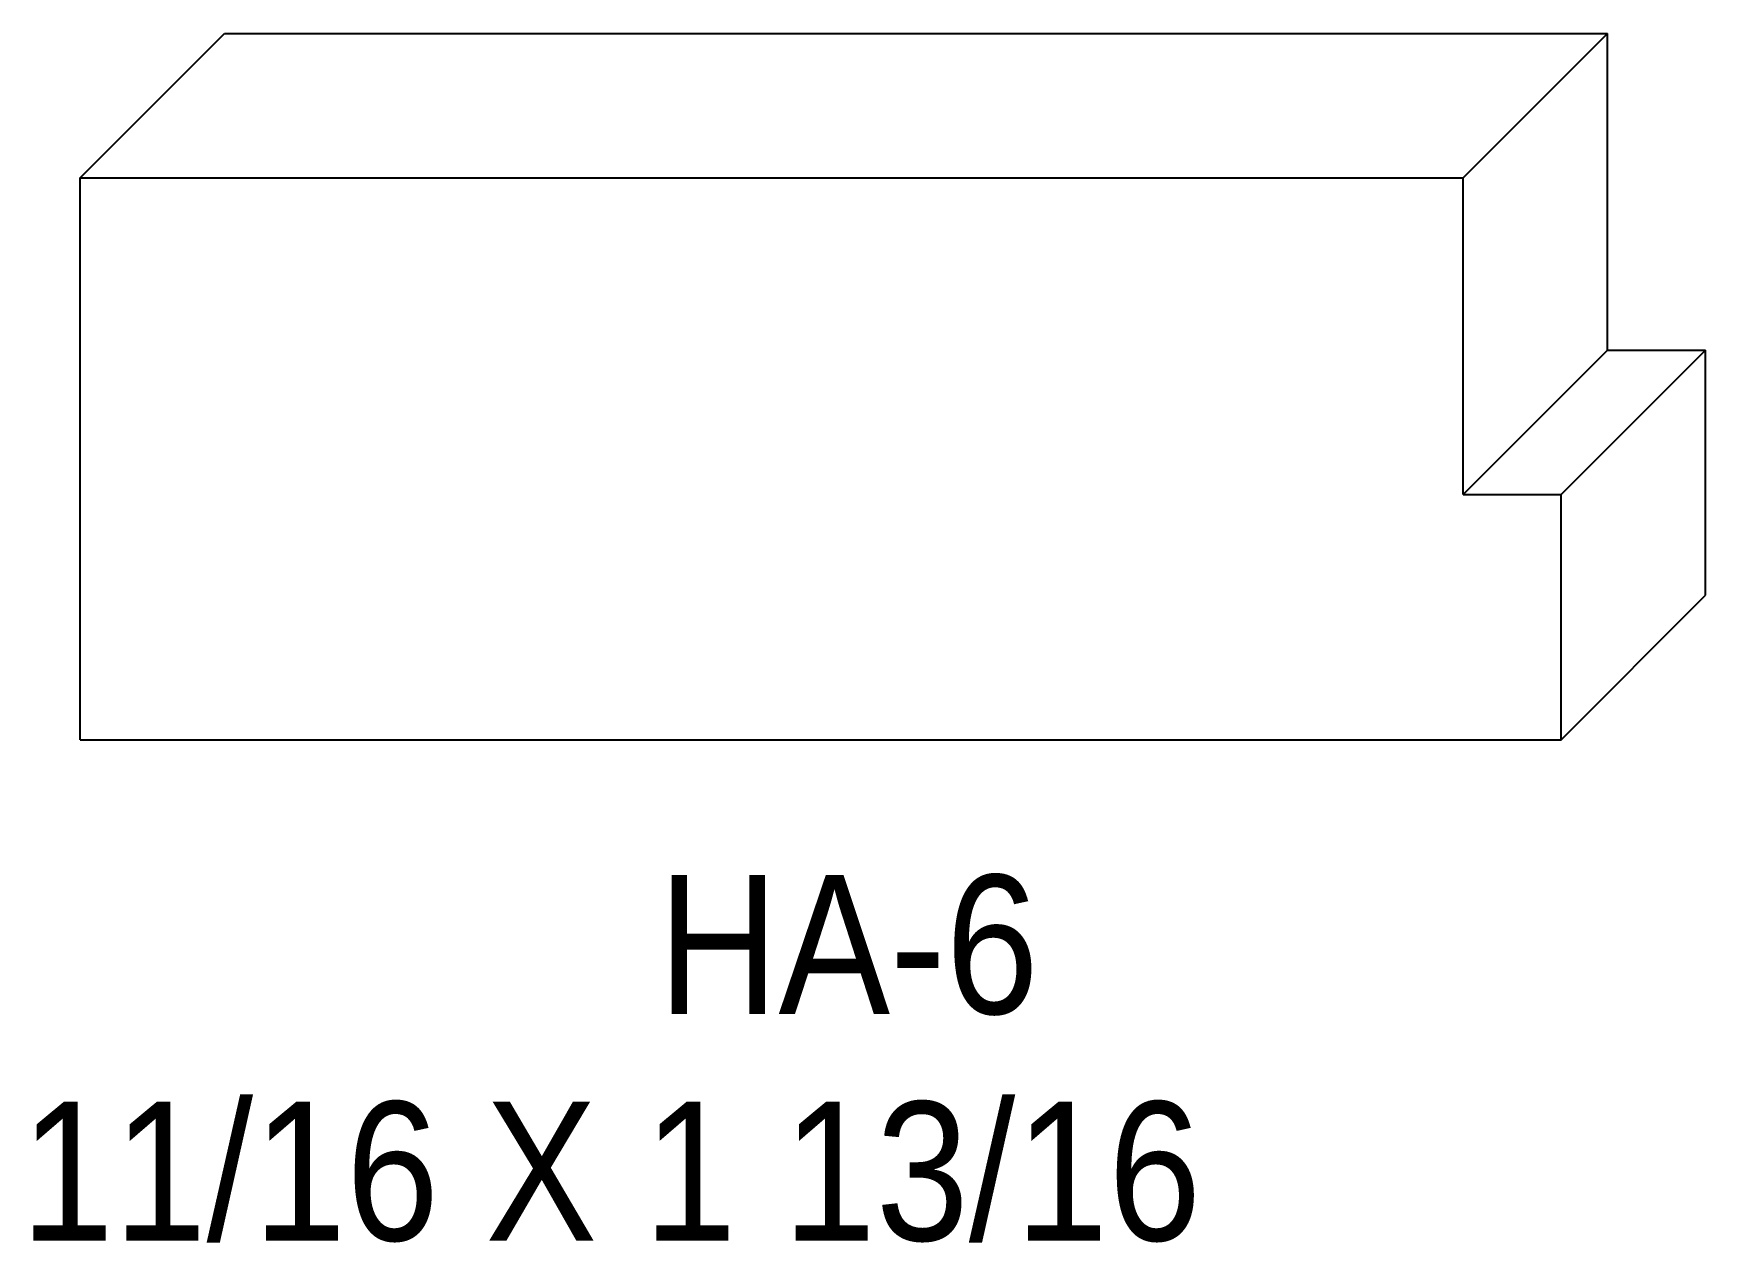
# Model space of a CAD drawing. Extents: x 73.34 to 75.38, y 143.07 to 144.55.
import ezdxf

# ---------------------------------------------------------------- set-up
doc = ezdxf.new("R2010")
doc.units = 0
doc.header["$LTSCALE"] = 5
doc.layers.add('PROFILE', color=7, linetype='CONTINUOUS')
doc.styles.add('TXT', font='TXT', dxfattribs={"height": 3.5})

msp = doc.modelspace()

# ---------------------------------------------------------------- linework, layer by layer
at = {"layer": 'PROFILE', "color": 1, "linetype": 'CONTINUOUS'}
for p, q in [((73.3946, 144.3766), (73.5714, 144.5533)), ((73.5714, 144.5533), (75.2634, 144.5533)), ((75.0867, 144.3766), (75.2634, 144.5533)), ((75.2634, 144.1659), (75.2634, 144.5533)), ((73.3946, 143.6892), (73.3946, 144.3766)), ((73.3946, 144.3766), (75.0867, 144.3766)), ((75.0867, 143.9892), (75.0867, 144.3766)), ((75.0867, 143.9892), (75.2634, 144.1659)), ((75.2067, 143.9892), (75.3834, 144.1659)), ((75.2634, 144.1659), (75.3834, 144.1659)), ((75.3834, 143.866), (75.3834, 144.1659)), ((75.0867, 143.9892), (75.2067, 143.9892)), ((75.2067, 143.6892), (75.2067, 143.9892)), ((75.2067, 143.6892), (75.3834, 143.866)), ((73.3946, 143.6892), (75.2067, 143.6892))]:
    msp.add_line(p, q, dxfattribs=at)

# ---------------------------------------------------------------- texts
at = {"layer": 'PROFILE', "color": 1, "linetype": 'CONTINUOUS', "style": 'TXT', "width": 0.9}
for s, height, p in [('HA-6', 0.16996, (74.1015, 143.3539)), ('11/16 X 1 13/16', 0.169956, (73.322, 143.0766))]:
    msp.add_text(s, height=height, dxfattribs=at).set_placement(p)

doc.saveas('drawing.dxf')
